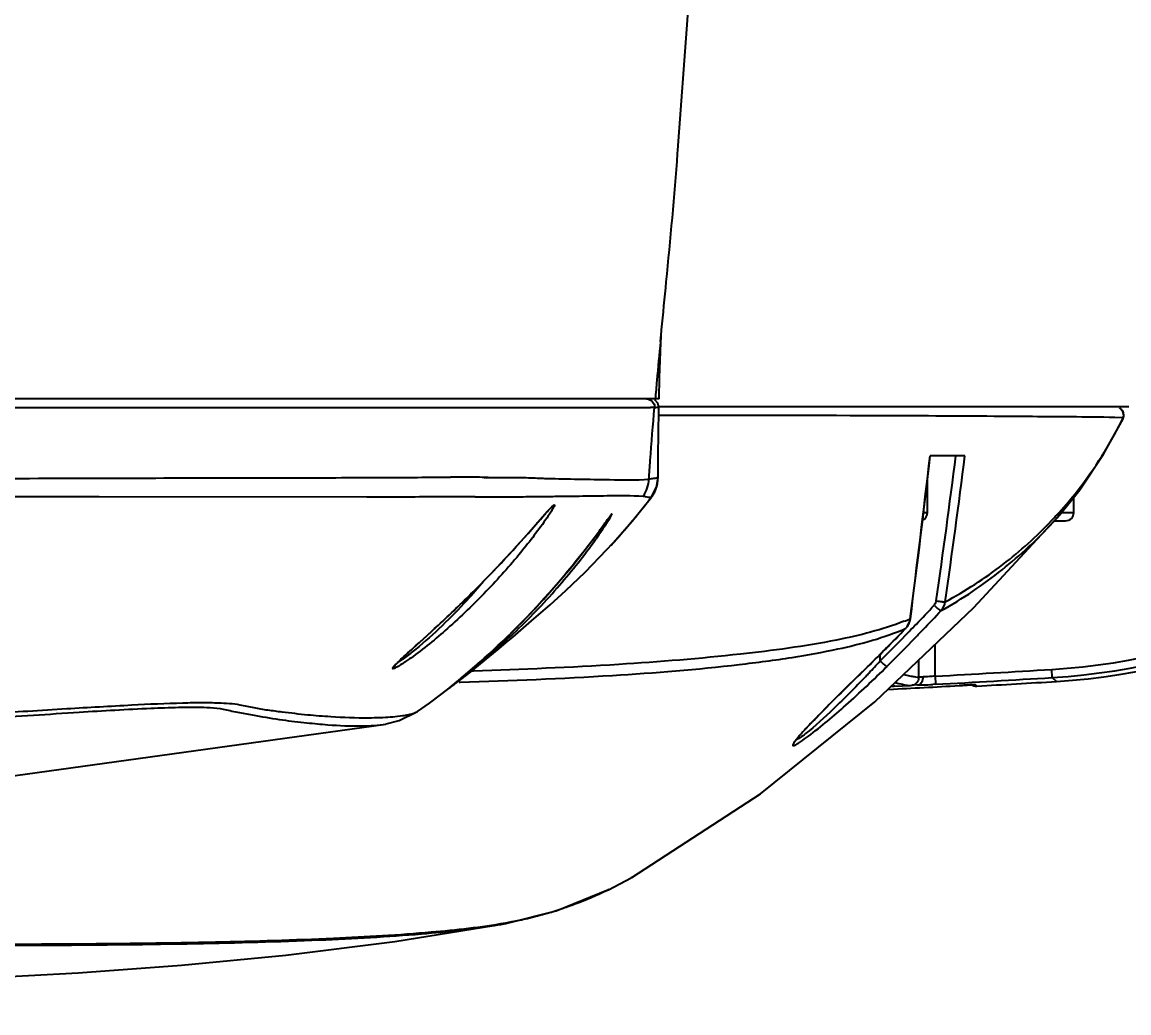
# Model space of a CAD drawing. Header units: millimetres. Extents: x 5828 to 6704, y 123 to 421.
# Drawn here: x 6581.858 to 6585.261, y 229.637 to 232.684 of the extents above; entities that cross this region are included whole.
import ezdxf

# ---------------------------------------------------------------- set-up
doc = ezdxf.new("R2010")
doc.units = ezdxf.units.MM
for name, color, linetype in [('外形图', 7, 'Continuous'), ('尺寸标注', 7, 'Continuous'), ('运动范围', 7, 'Continuous')]:
    doc.layers.add(name, color=color, linetype=linetype)
doc.styles.add('微软雅黑', font='msyh.ttc', dxfattribs={"height": 1.5})
doc.dimstyles.new('尺寸标注_1_20比例', dxfattribs={"dimtxt": 1.5, "dimasz": 1.25, "dimexe": 0.5, "dimexo": 0.4, "dimgap": 0.5, "dimtad": 1, "dimdec": 1, "dimlfac": 20, "dimdsep": 46, "dimtxsty": '微软雅黑', "dimcen": 0.09, "dimadec": 0, "dimazin": 0, "dimtp": 0.01, "dimtm": 0.01, "dimtfac": 1, "dimtdec": 1, "dimtofl": 0, "dimtmove": 0, "dimatfit": 3, "dimfxl": 1, "dimtolj": 1, "dimarcsym": 0})

# ---------------------------------------------------------------- blocks, each defined once
blk = doc.blocks.new('*D1117')
at = {"layer": 'Defpoints', "color": 0}
for p in [(6580.2667, 236.2503), (6631.9232, 236.2503), (6532.269, 236.1435), (6624.6766, 228.4196), (6574.1823, 226.4549)]:
    blk.add_point(p, dxfattribs=at)
at = {"layer": '尺寸标注', "color": 0, "lineweight": -2}
blk.add_arc((6580.5787, 236.1952), 11.6528, 186.21047, 343.85092, dxfattribs=at)
at = {"layer": '尺寸标注', "color": 0}
for points in [[(6569.2023, 234.946), (6568.7862, 234.9232), (6568.9259, 236.1828)], [(6591.9747, 232.907), (6591.5688, 233.0013), (6592.0545, 234.1718)]]:
    blk.add_solid(points, dxfattribs=at)
at = {"layer": '尺寸标注', "color": 0, "insert": (6579.6801, 225.8605), "char_height": 1.5, "attachment_point": 5, "rotation": 355.0307, "style": '微软雅黑'}
blk.add_mtext('\\A1;+\\A1;170%%d', dxfattribs=at)

msp = doc.modelspace()

# ---------------------------------------------------------------- linework, layer by layer
at = {"layer": '外形图', "color": 7, "linetype": 'Continuous'}
for p, q in [((6583.8736, 232.2799), (6583.8743, 232.2904)), ((6583.821, 231.7018), (6583.8241, 231.7348)), ((6583.8241, 231.7348), (6583.8244, 231.7374)), ((6583.8241, 231.7311), (6583.8244, 231.7338)), ((6583.8167, 231.5253), (6583.8183, 231.5908)), ((6583.8164, 231.5253), (6577.1532, 231.5253)), ((6581.2738, 231.499), (6583.3557, 231.499)), ((6583.3464, 231.499), (6583.7438, 231.499)), ((6583.7253, 231.4991), (6583.788, 231.4991)), ((6583.788, 231.4991), (6583.7899, 231.499)), ((6583.788, 231.4991), (6583.79, 231.499)), ((6583.8147, 231.4099), (6583.8162, 231.4998)), ((6583.8155, 231.4998), (6583.8158, 231.4998)), ((6583.8155, 231.4998), (6583.8161, 231.4998)), ((6583.8161, 231.4998), (6583.8162, 231.4998)), ((6585.2612, 231.5003), (6583.8162, 231.5003)), ((6585.2442, 231.4674), (6585.2178, 231.4681)), ((6585.2426, 231.4645), (6585.2442, 231.4674)), ((6585.2428, 231.4645), (6585.2442, 231.4674)), ((6585.2432, 231.4642), (6585.2432, 231.4642)), ((6585.2441, 231.4674), (6585.2436, 231.4674)), ((6584.757, 231.3503), (6584.6497, 231.3503)), ((6583.2791, 231.2837), (6583.3187, 231.2836)), ((6583.3187, 231.2836), (6583.3225, 231.2836)), ((6583.8131, 231.2832), (6583.8136, 231.2831)), ((6584.6417, 231.1753), (6584.6417, 231.2742)), ((6580.2167, 231.2264), (6583.0794, 231.2241)), ((6582.9179, 231.2239), (6583.0667, 231.224)), ((6583.793, 231.2229), (6583.7931, 231.2229)), ((6583.793, 231.2229), (6583.7931, 231.2229)), ((6585.0917, 231.1753), (6585.0917, 231.2226)), ((6584.6301, 231.1753), (6584.6417, 231.1753)), ((6585.04, 231.1687), (6585.047, 231.1759)), ((6585.0403, 231.1686), (6585.047, 231.1759)), ((6585.0534, 231.1753), (6585.0917, 231.1753)), ((6583.6302, 231.1158), (6583.6602, 231.1564)), ((6583.6602, 231.1564), (6583.6639, 231.1614)), ((6585.0321, 231.1503), (6585.0667, 231.1503)), ((6585.0445, 231.1644), (6585.0464, 231.1666)), ((6583.6125, 231.0921), (6583.6302, 231.1158)), ((6583.6563, 231.0616), (6583.6738, 231.0806)), ((6583.3666, 230.7928), (6583.4241, 230.8423)), ((6584.5894, 230.8486), (6584.5887, 230.8488)), ((6583.0922, 230.7873), (6583.1313, 230.823)), ((6584.5754, 230.8197), (6584.5752, 230.8197)), ((6584.6657, 230.6725), (6584.6657, 230.7705)), ((6584.4966, 230.7195), (6584.4965, 230.7397)), ((6583.2329, 230.6869), (6583.2461, 230.6983)), ((6583.2461, 230.6983), (6583.2606, 230.711)), ((6583.2606, 230.711), (6583.2765, 230.7251)), ((6584.6157, 230.6691), (6584.6157, 230.723)), ((6583.1893, 230.6505), (6583.2009, 230.6601)), ((6583.2009, 230.6601), (6583.2103, 230.6679)), ((6583.2103, 230.6679), (6583.221, 230.6768)), ((6583.221, 230.6768), (6583.2329, 230.6869)), ((6583.2408, 230.689), (6583.2351, 230.6888)), ((6583.246, 230.6883), (6583.2403, 230.6881)), ((6584.4494, 230.6932), (6584.4491, 230.6931)), ((6584.6657, 230.6725), (6584.6671, 230.6475)), ((6585.0255, 230.6682), (6585.0239, 230.6931)), ((6585.0255, 230.6682), (6585.0385, 230.6563)), ((6583.1712, 230.6358), (6583.1746, 230.6385)), ((6583.1746, 230.6385), (6583.1893, 230.6505)), ((6583.1944, 230.6547), (6583.197, 230.6548)), ((6583.2023, 230.6536), (6583.2048, 230.6537)), ((6584.5381, 230.641), (6584.531, 230.6405)), ((6584.5412, 230.6412), (6584.5392, 230.6412)), ((6584.5412, 230.6412), (6584.5896, 230.6437)), ((6584.5421, 230.6531), (6584.5539, 230.6499)), ((6584.5451, 230.652), (6584.5486, 230.6512)), ((6584.5486, 230.6512), (6584.5539, 230.6499)), ((6584.5897, 230.6438), (6584.6007, 230.6462)), ((6584.6003, 230.6447), (6584.5938, 230.6443)), ((6584.5993, 230.6457), (6584.6006, 230.6462)), ((6584.6113, 230.6453), (6584.6003, 230.6447)), ((6584.6169, 230.6451), (6584.6113, 230.6449)), ((6584.6671, 230.6475), (6584.6588, 230.6471)), ((6584.7391, 230.6436), (6584.7497, 230.6442)), ((6584.7497, 230.6442), (6584.7639, 230.6449)), ((6584.7848, 230.6456), (6584.7854, 230.6456)), ((6584.7933, 230.6418), (6584.7892, 230.6456)), ((6584.3328, 230.5779), (6584.38, 230.625)), ((6583.0743, 230.5639), (6583.0743, 230.5639)), ((6582.9769, 230.5253), (6582.9775, 230.5254)), ((6583.7327, 230.0533), (6584.1284, 230.3108)), ((6583.6611, 230.0158), (6583.7312, 230.0524)), ((6583.7327, 230.0533), (6583.7312, 230.0524)), ((6583.6579, 230.0146), (6583.6636, 230.0172)), ((6583.658, 230.0145), (6583.6636, 230.0172)), ((6583.3444, 229.9139), (6583.3459, 229.9143)), ((6583.3444, 229.9139), (6583.3461, 229.9142)), ((6583.3455, 229.9119), (6583.3463, 229.9121))]:
    msp.add_line(p, q, dxfattribs=at)
for points in [[(6583.8748, 232.2903), (6583.9037, 232.6902), (6583.9477, 233.3321)], [(6583.8183, 231.5908), (6583.8208, 231.6694), (6583.8219, 231.6984), (6583.8227, 231.716), (6583.823, 231.7224)], [(6583.8162, 231.4995), (6583.8131, 231.5123), (6583.8038, 231.5219)], [(6585.2432, 231.4642), (6585.2457, 231.4735), (6585.243, 231.4867), (6585.2338, 231.4966)], [(6585.0464, 231.1666), (6585.1102, 231.2456), (6585.1836, 231.3551), (6585.2432, 231.4642)], [(6583.8136, 231.2838), (6583.8141, 231.3601), (6583.8147, 231.4099)], [(6583.7927, 231.2224), (6583.8089, 231.2532), (6583.8136, 231.2831)], [(6581.0156, 231.2256), (6582.0953, 231.2252), (6582.9179, 231.2239)], [(6583.6682, 231.0744), (6583.7335, 231.1489), (6583.7931, 231.2229)], [(6583.4171, 231.1151), (6583.4656, 231.1703), (6583.4739, 231.1795), (6583.4805, 231.1867), (6583.4852, 231.1915), (6583.4859, 231.1922)], [(6583.6639, 231.1614), (6583.6667, 231.165), (6583.6684, 231.1671), (6583.6685, 231.1672)], [(6584.1284, 230.3108), (6584.4796, 230.5939), (6584.7847, 230.8834), (6585.0447, 231.1642)], [(6583.1313, 230.823), (6583.1536, 230.8438), (6583.1778, 230.8665), (6583.204, 230.8916), (6583.2323, 230.9192), (6583.2627, 230.9495), (6583.2933, 230.9808), (6583.3192, 231.0078), (6583.3426, 231.0328), (6583.3641, 231.0561), (6583.3836, 231.0775), (6583.4012, 231.0972), (6583.4171, 231.1151)], [(6583.2765, 230.7251), (6583.2848, 230.7326), (6583.2934, 230.7404), (6583.3023, 230.7486), (6583.3115, 230.7571), (6583.3212, 230.7662), (6583.3315, 230.776), (6583.3425, 230.7866), (6583.3544, 230.798), (6583.3669, 230.8104), (6583.3802, 230.8237), (6583.3942, 230.8378), (6583.409, 230.8531), (6583.4252, 230.87), (6583.4426, 230.8886), (6583.4608, 230.9085), (6583.4804, 230.9304), (6583.5023, 230.9554), (6583.525, 230.9821), (6583.5448, 231.006), (6583.5613, 231.0264), (6583.576, 231.0448), (6583.5894, 231.062), (6583.6017, 231.0779), (6583.6125, 231.0921)], [(6583.4241, 230.8423), (6583.446, 230.8608), (6583.4822, 230.8922), (6583.5302, 230.9356), (6583.5889, 230.9919), (6583.6563, 231.0616)], [(6584.5754, 230.8197), (6584.5791, 230.824), (6584.5881, 230.842), (6584.5894, 230.8486)], [(6583.0355, 230.7357), (6583.0603, 230.7584), (6583.0922, 230.7873)], [(6583.2374, 230.6862), (6583.2675, 230.7103), (6583.2967, 230.7341), (6583.3234, 230.7562), (6583.3466, 230.7757), (6583.3666, 230.7928)], [(6583.0045, 230.7053), (6583.0045, 230.7053), (6583.007, 230.7081), (6583.0114, 230.7127), (6583.0176, 230.7189), (6583.0257, 230.7266), (6583.0355, 230.7357)], [(6583.0743, 230.5639), (6583.1103, 230.5898), (6583.1444, 230.6149), (6583.1756, 230.6383), (6583.2067, 230.6622), (6583.2374, 230.6862)], [(6584.38, 230.625), (6584.4382, 230.6822), (6584.4494, 230.6932)], [(6583.1704, 230.6352), (6583.1707, 230.6354), (6583.1712, 230.6358)], [(6584.7639, 230.6449), (6584.7751, 230.6454), (6584.7793, 230.6455), (6584.7826, 230.6456), (6584.7848, 230.6456)], [(6582.9775, 230.5254), (6583.0178, 230.5357), (6583.0743, 230.5639)], [(6584.2559, 230.4979), (6584.2669, 230.5099), (6584.28, 230.5238), (6584.2953, 230.5398), (6584.3129, 230.5578), (6584.3328, 230.5779)], [(6580.6289, 230.3068), (6581.8004, 230.3618), (6582.9769, 230.5253)], [(6583.3453, 229.9119), (6583.5002, 229.9511), (6583.6611, 230.0159)], [(6577.0126, 229.8602), (6577.3739, 229.808), (6577.7446, 229.7678), (6578.0948, 229.7405), (6578.4156, 229.7229), (6578.7132, 229.7118), (6579.0145, 229.7047), (6579.3236, 229.7012), (6579.6551, 229.7007), (6580.041, 229.7033), (6580.4547, 229.7084), (6580.8205, 229.7147), (6581.1443, 229.7222), (6581.4342, 229.7312), (6581.7237, 229.7432), (6582.0303, 229.7603), (6582.3485, 229.7838), (6582.6694, 229.8147), (6583.0041, 229.8566), (6583.3463, 229.9121)]]:
    msp.add_lwpolyline(points, dxfattribs=at)
for centre, radius, start, end in [((6584.9044, 232.6641), 1.9746, 273.4675, 358.9272), ((6584.9044, 232.6641), 1.9996, 273.4701, 358.9573), ((6584.9171, 232.6522), 1.9996, 273.484, 359.2731), ((6604.7703, 229.6995), 21.0448, 174.5402, 174.86881), ((6600.399, 230.093), 16.6559, 174.87237, 175.0682), ((6583.7794, 230.5223), 0.9768, 88.6356, 89.384), ((6585.2199, 231.4749), 0.0257, 31.6653, 45.1749), ((6585.221, 231.4753), 0.0246, 7.9906, 16.3686), ((6550.1208, 235.2971), 34.7538, 352.6462, 353.47905), ((6549.9365, 235.3315), 34.9416, 352.6288, 353.45752), ((6557.8237, 234.7553), 27.12, 351.83606, 352.78734), ((6557.9825, 234.7262), 26.9865, 351.85146, 352.81353), ((6583.1704, 213.0407), 18.2435, 89.84683, 89.9862), ((6583.155, 207.8377), 23.4465, 89.66732, 89.84318), ((6583.7131, 231.2834), 0.1, 338.998, 359.9071), ((6583.7127, 231.2836), 0.1005, 324.9436, 338.9623), ((6583.1261, 200.8666), 30.3575, 89.76383, 90.08796), ((6581.9996, 232.5994), 2.2605, 319.3818, 322.4841), ((6583.7135, 231.2831), 0.0995, 322.6423, 324.9255), ((6584.6167, 231.1753), 0.025, 295.6168, 0), ((6585.0667, 231.1753), 0.025, 270, 0), ((6585.6845, 229.207), 2.9628, 138.5149, 138.6579), ((6583.2316, 231.4224), 0.5078, 327.9801, 328.7599), ((6584.1474, 230.7953), 0.6065, 142.8291, 143.1377), ((6584.0072, 230.9015), 0.4306, 142.5748, 142.8225), ((6584.111, 232.025), 1.2637, 316.2209, 317.335), ((6584.1228, 231.9703), 1.2245, 317.6748, 318.8338), ((6579.752, 233.9956), 4.8305, 323.4037, 323.6312), ((6582.011, 232.5897), 2.2456, 317.7758, 319.3802), ((6579.8865, 235.3548), 6.5376, 316.23496, 316.93097), ((6579.8909, 235.3545), 6.561, 316.22593, 316.93076), ((6584.2577, 231.6432), 0.8606, 291.2532, 292.6155), ((6584.5385, 230.8543), 0.0505, 326.2054, 342.0802), ((6579.9419, 235.3018), 6.4609, 315.95117, 316.23437), ((6584.5379, 230.8545), 0.0512, 342.1295, 353.5871), ((6579.8862, 235.3651), 6.5305, 314.32328, 315.89058), ((6579.8866, 235.3647), 6.5301, 314.32512, 315.89247), ((6580.0707, 235.1766), 6.2813, 314.7991, 315.95582), ((6584.5392, 230.854), 0.0498, 316.4263, 326.1653), ((6579.9497, 235.2982), 6.4795, 315.92618, 316.2251), ((6580.0738, 235.1773), 6.3063, 314.80011, 315.9316), ((6585.1942, 228.3862), 3.1908, 132.3574, 132.5095), ((6583.259, 230.4636), 0.3515, 134.5158, 135.3001), ((6582.2836, 232.722), 2.9845, 316.8717, 317.8588), ((6582.3042, 232.7027), 2.9563, 316.6113, 316.8714), ((6584.5956, 230.6696), 0.033, 355.3727, 0.8873), ((6581.3917, 290.5453), 59.9623, 273.129991, 273.472776), ((6581.3917, 290.5453), 59.9873, 273.129991, 273.472858), ((6581.3917, 290.5453), 59.9952, 272.992317, 273.198483), ((6584.5913, 230.6682), 0.0239, 292.9454, 301.3364), ((6584.5276, 232.9692), 2.3258, 272.2012, 272.4624), ((6584.4778, 234.0647), 3.4225, 272.5065, 273.0305), ((6584.9045, 227.6804), 2.9678, 92.8258, 93.195), ((6584.8405, 228.9867), 1.66, 92.3495, 92.8432), ((6584.8171, 229.5531), 1.0931, 92.188, 92.3375), ((6584.7918, 230.6672), 0.0254, 241.9715, 253.7657), ((6584.7877, 230.6706), 0.0251, 264.7768, 273.2605), ((6581.3917, 290.5453), 60, 273.250011, 273.484699), ((6584.354, 230.3826), 0.1497, 142.6386, 143.0127), ((6584.5507, 230.2226), 0.4032, 139.2938, 139.9123), ((6583.1584, 231.0104), 1.1124, 286.4381, 289.051), ((6583.0753, 231.3864), 1.4991, 279.5852, 280.3798), ((6583.1777, 230.947), 1.0461, 282.943, 286.4112)]:
    msp.add_arc(centre, radius, start, end, dxfattribs=at)
for points, knots in [([(6583.8244, 231.7374), (6583.8291, 231.7866), (6583.8469, 231.9674), (6583.8644, 232.1481), (6583.8736, 232.28)], [0, 0, 0, 0, 0.272199, 1, 1, 1, 1]), ([(6583.7856, 231.2785), (6583.7868, 231.2977), (6583.792, 231.3711), (6583.798, 231.4446), (6583.8026, 231.4988)], [0, 0, 0, 0, 0.260545, 1, 1, 1, 1]), ([(6585.2178, 231.4681), (6585.173, 231.4689), (6585.0493, 231.47), (6584.8059, 231.4718), (6584.3843, 231.4741), (6584.0415, 231.4741), (6583.8184, 231.4742)], [0, 0, 0, 0, 0.096195, 0.265064, 0.521722, 1, 1, 1, 1]), ([(6585.047, 231.1759), (6585.0661, 231.197), (6585.1414, 231.286), (6585.2034, 231.3859), (6585.2428, 231.4645)], [0, 0, 0, 0, 0.245212, 1, 1, 1, 1]), ([(6580.116, 231.2785), (6580.4317, 231.2786), (6581.0382, 231.2782), (6581.7719, 231.2805), (6582.301, 231.282), (6582.6315, 231.2824), (6582.9057, 231.283), (6583.069, 231.284), (6583.1401, 231.2841)], [0, 0, 0, 0, 0.313206, 0.601617, 0.727905, 0.838039, 0.92948, 1, 1, 1, 1]), ([(6583.3225, 231.2836), (6583.3316, 231.2836), (6583.3579, 231.2835), (6583.3842, 231.2835), (6583.4014, 231.2831)], [0, 0, 0, 0, 0.346605, 1, 1, 1, 1]), ([(6583.4014, 231.2831), (6583.4194, 231.2827), (6583.4432, 231.2815), (6583.467, 231.2807), (6583.4729, 231.2805)], [0, 0, 0, 0, 0.755561, 1, 1, 1, 1]), ([(6583.4729, 231.2805), (6583.5368, 231.2788), (6583.6409, 231.2775), (6583.7454, 231.2751), (6583.7856, 231.2785)], [0, 0, 0, 0, 0.613126, 1, 1, 1, 1]), ([(6583.7856, 231.2785), (6583.7905, 231.2796), (6583.798, 231.2805), (6583.8072, 231.2819), (6583.8114, 231.2834), (6583.8131, 231.2832)], [0, 0, 0, 0, 0.536681, 0.811591, 1, 1, 1, 1]), ([(6583.2512, 231.2239), (6583.2553, 231.2239), (6583.27, 231.2238), (6583.2848, 231.2238), (6583.2954, 231.2238)], [0, 0, 0, 0, 0.280309, 1, 1, 1, 1]), ([(6583.2954, 231.2238), (6583.313, 231.2239), (6583.3438, 231.2246), (6583.3745, 231.2241), (6583.3876, 231.2243)], [0, 0, 0, 0, 0.57369, 1, 1, 1, 1]), ([(6583.3876, 231.2243), (6583.3913, 231.2243), (6583.4058, 231.2246), (6583.4202, 231.2251), (6583.4309, 231.2251)], [0, 0, 0, 0, 0.257838, 1, 1, 1, 1]), ([(6583.4309, 231.2251), (6583.4428, 231.2251), (6583.4706, 231.224), (6583.5116, 231.2267), (6583.5409, 231.2263), (6583.5541, 231.2263)], [0, 0, 0, 0, 0.288716, 0.677414, 1, 1, 1, 1]), ([(6583.5541, 231.2263), (6583.5597, 231.2263), (6583.5799, 231.2264), (6583.6001, 231.227), (6583.6147, 231.2273)], [0, 0, 0, 0, 0.278282, 1, 1, 1, 1]), ([(6583.6147, 231.2273), (6583.6287, 231.2275), (6583.6798, 231.2275), (6583.7309, 231.2284), (6583.768, 231.2262)], [0, 0, 0, 0, 0.273767, 1, 1, 1, 1]), ([(6583.768, 231.2262), (6583.7702, 231.2257), (6583.7783, 231.2243), (6583.7865, 231.2227), (6583.7926, 231.2227)], [0, 0, 0, 0, 0.26883, 1, 1, 1, 1]), ([(6583.7926, 231.2227), (6583.7927, 231.2228), (6583.7928, 231.2228), (6583.793, 231.2229), (6583.793, 231.2229)], [0, 0, 0, 0, 0.618355, 1, 1, 1, 1]), ([(6583.4649, 231.1696), (6583.4666, 231.1716), (6583.4727, 231.1784), (6583.4788, 231.1852), (6583.4833, 231.1899)], [0, 0, 0, 0, 0.286317, 1, 1, 1, 1]), ([(6583.4952, 231.1992), (6583.4952, 231.1976), (6583.4927, 231.1931), (6583.4884, 231.1848), (6583.481, 231.1732), (6583.4753, 231.1646), (6583.4721, 231.1598)], [0, 0, 0, 0, 0.106772, 0.318971, 0.622976, 1, 1, 1, 1]), ([(6583.4833, 231.1899), (6583.485, 231.1916), (6583.4882, 231.1947), (6583.4906, 231.1975), (6583.4951, 231.2003), (6583.4952, 231.1992)], [0, 0, 0, 0, 0.461375, 0.784829, 1, 1, 1, 1]), ([(6583.6653, 231.1632), (6583.667, 231.1655), (6583.668, 231.1664), (6583.6723, 231.1722), (6583.6724, 231.1714)], [0, 0, 0, 0, 0.769722, 1, 1, 1, 1]), ([(6583.6657, 231.1591), (6583.6674, 231.1619), (6583.6693, 231.166), (6583.6724, 231.17), (6583.6724, 231.1714)], [0, 0, 0, 0, 0.698384, 1, 1, 1, 1]), ([(6583.0444, 230.744), (6583.0757, 230.7725), (6583.1437, 230.8337), (6583.2779, 230.9618), (6583.3751, 231.0671), (6583.437, 231.1378)], [0, 0, 0, 0, 0.228095, 0.493428, 1, 1, 1, 1]), ([(6583.4721, 231.1598), (6583.447, 231.123), (6583.3873, 231.0453), (6583.2857, 230.9307), (6583.1724, 230.8221), (6583.0922, 230.7563), (6583.0528, 230.7281)], [0, 0, 0, 0, 0.221148, 0.485844, 0.759779, 1, 1, 1, 1]), ([(6583.437, 231.1378), (6583.439, 231.1401), (6583.4467, 231.1489), (6583.4543, 231.1576), (6583.46, 231.1641)], [0, 0, 0, 0, 0.264335, 1, 1, 1, 1]), ([(6583.6416, 231.1312), (6583.6435, 231.1339), (6583.6504, 231.1432), (6583.6572, 231.1525), (6583.6622, 231.1591)], [0, 0, 0, 0, 0.287155, 1, 1, 1, 1]), ([(6583.6461, 231.1285), (6583.6476, 231.1308), (6583.653, 231.139), (6583.6584, 231.1472), (6583.6621, 231.1532)], [0, 0, 0, 0, 0.277585, 1, 1, 1, 1]), ([(6584.684, 230.874), (6584.7499, 230.9103), (6584.872, 230.993), (6584.9801, 231.093), (6585.0282, 231.1457)], [0, 0, 0, 0, 0.513461, 1, 1, 1, 1]), ([(6584.6966, 230.9012), (6584.7275, 230.918), (6584.7885, 230.9535), (6584.9007, 231.0334), (6584.9771, 231.1023), (6585.0235, 231.1507)], [0, 0, 0, 0, 0.255888, 0.512517, 1, 1, 1, 1]), ([(6583.1785, 230.6417), (6583.2576, 230.7058), (6583.4197, 230.8535), (6583.5604, 231.0219), (6583.6302, 231.1158)], [0, 0, 0, 0, 0.46546, 1, 1, 1, 1]), ([(6583.6146, 231.0833), (6583.6175, 231.0873), (6583.6282, 231.1022), (6583.6387, 231.1173), (6583.6461, 231.1285)], [0, 0, 0, 0, 0.267528, 1, 1, 1, 1]), ([(6583.1692, 230.6341), (6583.169, 230.6337), (6583.1721, 230.6365), (6583.1741, 230.6375), (6583.1807, 230.6428), (6583.1919, 230.6513), (6583.2109, 230.6664), (6583.2371, 230.6874), (6583.2674, 230.7126), (6583.3123, 230.7513), (6583.3703, 230.8042), (6583.4385, 230.872), (6583.5224, 230.9635), (6583.5799, 231.0351), (6583.6146, 231.0833)], [0, 0, 0, 0, 0.002242, 0.009251, 0.02077, 0.036499, 0.078929, 0.133178, 0.196091, 0.265061, 0.413359, 0.566895, 0.719181, 1, 1, 1, 1]), ([(6583.2769, 230.9637), (6583.2601, 230.9439), (6583.1951, 230.8703), (6583.1245, 230.8013), (6583.0685, 230.7555)], [0, 0, 0, 0, 0.263804, 1, 1, 1, 1]), ([(6584.6689, 230.904), (6584.6748, 230.9032), (6584.684, 230.9023), (6584.6933, 230.9007), (6584.6966, 230.9012)], [0, 0, 0, 0, 0.642562, 1, 1, 1, 1]), ([(6584.6624, 230.8904), (6584.6649, 230.8881), (6584.6693, 230.8841), (6584.6756, 230.8788), (6584.68, 230.8759), (6584.6828, 230.8738), (6584.6838, 230.8741)], [0, 0, 0, 0, 0.376143, 0.671725, 0.886616, 1, 1, 1, 1]), ([(6584.5696, 230.8412), (6584.5027, 230.8151), (6584.3355, 230.7734), (6584.0416, 230.7346), (6583.669, 230.7041), (6583.395, 230.693), (6583.246, 230.6883)], [0, 0, 0, 0, 0.161326, 0.3844, 0.665525, 1, 1, 1, 1]), ([(6583.2048, 230.6537), (6583.361, 230.6586), (6583.6476, 230.6706), (6583.9882, 230.6975), (6584.2193, 230.7281), (6584.3915, 230.7588), (6584.5086, 230.7907), (6584.5752, 230.8197)], [0, 0, 0, 0, 0.338437, 0.62086, 0.739556, 0.842737, 1, 1, 1, 1]), ([(6583.0528, 230.7281), (6583.0487, 230.7251), (6583.0349, 230.7155), (6583.0208, 230.7061), (6583.0106, 230.7003)], [0, 0, 0, 0, 0.305867, 1, 1, 1, 1]), ([(6583.0126, 230.7142), (6583.0144, 230.716), (6583.0228, 230.7241), (6583.0314, 230.7321), (6583.0381, 230.7383)], [0, 0, 0, 0, 0.215069, 1, 1, 1, 1]), ([(6583.0685, 230.7555), (6583.0581, 230.7471), (6583.0408, 230.7335), (6583.0227, 230.7207), (6583.0152, 230.7165)], [0, 0, 0, 0, 0.606611, 1, 1, 1, 1]), ([(6582.9972, 230.696), (6582.9973, 230.6971), (6582.9992, 230.6999), (6583.0011, 230.7022), (6583.0025, 230.7038)], [0, 0, 0, 0, 0.346867, 1, 1, 1, 1]), ([(6583.0106, 230.7003), (6583.0087, 230.6993), (6583.0051, 230.6975), (6583.0018, 230.6956), (6582.9972, 230.6949), (6582.9972, 230.696)], [0, 0, 0, 0, 0.452839, 0.766424, 1, 1, 1, 1]), ([(6583.0025, 230.7038), (6583.003, 230.7043), (6583.0051, 230.7067), (6583.0074, 230.709), (6583.0092, 230.7108)], [0, 0, 0, 0, 0.219403, 1, 1, 1, 1]), ([(6584.2758, 230.4879), (6584.3158, 230.5178), (6584.398, 230.5877), (6584.4764, 230.6617), (6584.5176, 230.7023)], [0, 0, 0, 0, 0.463223, 1, 1, 1, 1]), ([(6584.4966, 230.7195), (6584.499, 230.7171), (6584.5033, 230.7129), (6584.5094, 230.7074), (6584.5137, 230.7044), (6584.5164, 230.7023), (6584.5174, 230.7025)], [0, 0, 0, 0, 0.377395, 0.672856, 0.887294, 1, 1, 1, 1]), ([(6584.4492, 230.693), (6584.4102, 230.6547), (6584.3541, 230.5997), (6584.2862, 230.5305), (6584.2571, 230.4997), (6584.245, 230.4856)], [0, 0, 0, 0, 0.564016, 0.808892, 1, 1, 1, 1]), ([(6584.4526, 230.6719), (6584.4202, 230.6376), (6584.36, 230.5772), (6584.297, 230.5193), (6584.267, 230.4958)], [0, 0, 0, 0, 0.553043, 1, 1, 1, 1]), ([(6584.6157, 230.6692), (6584.6142, 230.6686), (6584.6092, 230.6688), (6584.6001, 230.67), (6584.5866, 230.6728), (6584.5763, 230.6752), (6584.5704, 230.6767)], [0, 0, 0, 0, 0.108304, 0.309401, 0.606358, 1, 1, 1, 1]), ([(6584.6285, 230.6701), (6584.6254, 230.6698), (6584.6213, 230.67), (6584.6172, 230.6691), (6584.616, 230.6693), (6584.6157, 230.6691)], [0, 0, 0, 0, 0.737353, 0.932002, 1, 1, 1, 1]), ([(6584.6657, 230.6725), (6584.6622, 230.6722), (6584.6499, 230.6712), (6584.6375, 230.6704), (6584.6285, 230.6701)], [0, 0, 0, 0, 0.279806, 1, 1, 1, 1]), ([(6583.1692, 230.6341), (6583.1691, 230.6344), (6583.1705, 230.6349), (6583.1717, 230.6365), (6583.175, 230.6388), (6583.1772, 230.6407), (6583.1785, 230.6417)], [0, 0, 0, 0, 0.066315, 0.258469, 0.571406, 1, 1, 1, 1]), ([(6584.5392, 230.6412), (6584.5388, 230.6412), (6584.537, 230.6413), (6584.5352, 230.6415), (6584.5338, 230.6416)], [0, 0, 0, 0, 0.21728, 1, 1, 1, 1]), ([(6584.5539, 230.6499), (6584.5614, 230.6481), (6584.5732, 230.6456), (6584.5853, 230.6435), (6584.5896, 230.6438)], [0, 0, 0, 0, 0.639985, 1, 1, 1, 1]), ([(6584.7836, 230.6456), (6584.783, 230.6456), (6584.7803, 230.6456), (6584.7775, 230.6455), (6584.7753, 230.6454)], [0, 0, 0, 0, 0.211077, 1, 1, 1, 1]), ([(6584.7892, 230.6456), (6584.7887, 230.6458), (6584.7867, 230.6456), (6584.7849, 230.6457), (6584.7836, 230.6456)], [0, 0, 0, 0, 0.282949, 1, 1, 1, 1]), ([(6581.7517, 230.5434), (6581.8456, 230.5495), (6582.0129, 230.5607), (6582.2086, 230.5725), (6582.333, 230.5769), (6582.4105, 230.5778), (6582.4601, 230.5746), (6582.4863, 230.569)], [0, 0, 0, 0, 0.383506, 0.6835, 0.799066, 0.890742, 1, 1, 1, 1]), ([(6582.9235, 230.5436), (6582.8846, 230.5431), (6582.8221, 230.5459), (6582.7334, 230.5527), (6582.6692, 230.5605), (6582.6141, 230.5672), (6582.571, 230.5744), (6582.5211, 230.5863), (6582.4678, 230.5898), (6582.4091, 230.5906), (6582.3202, 230.589), (6582.1811, 230.5826), (6581.9824, 230.571), (6581.836, 230.5618), (6581.7562, 230.5569)], [0, 0, 0, 0, 0.099659, 0.160141, 0.227811, 0.265375, 0.302177, 0.339588, 0.396724, 0.438388, 0.490204, 0.624179, 0.795276, 1, 1, 1, 1]), ([(6582.4863, 230.569), (6582.5015, 230.5657), (6582.5316, 230.559), (6582.5891, 230.5493), (6582.6561, 230.5376), (6582.73, 230.5293), (6582.8115, 230.5213), (6582.8927, 230.5182), (6582.9527, 230.5208), (6582.9769, 230.5253)], [0, 0, 0, 0, 0.094275, 0.187081, 0.353896, 0.506639, 0.638107, 0.85051, 1, 1, 1, 1]), ([(6583.0742, 230.5639), (6583.0725, 230.5627), (6583.063, 230.5572), (6583.0521, 230.5547), (6583.0434, 230.553)], [0, 0, 0, 0, 0.190914, 1, 1, 1, 1]), ([(6582.9674, 230.5447), (6582.964, 230.5446), (6582.9493, 230.544), (6582.9347, 230.5437), (6582.9235, 230.5436)], [0, 0, 0, 0, 0.234923, 1, 1, 1, 1]), ([(6583.0434, 230.553), (6583.0382, 230.5519), (6583.0131, 230.5475), (6582.9876, 230.5457), (6582.9674, 230.5447)], [0, 0, 0, 0, 0.209065, 1, 1, 1, 1]), ([(6584.267, 230.4958), (6584.2612, 230.4912), (6584.2533, 230.4852), (6584.2436, 230.4793), (6584.24, 230.4776), (6584.2385, 230.4773)], [0, 0, 0, 0, 0.652567, 0.866957, 1, 1, 1, 1]), ([(6584.2345, 230.4727), (6584.2332, 230.471), (6584.231, 230.468), (6584.2288, 230.464), (6584.2273, 230.4613), (6584.2282, 230.4588), (6584.2312, 230.4592), (6584.2368, 230.4614), (6584.2418, 230.4644), (6584.2455, 230.4667)], [0, 0, 0, 0, 0.183766, 0.317599, 0.401048, 0.446952, 0.50897, 0.620402, 1, 1, 1, 1]), ([(6584.2422, 230.4823), (6584.2415, 230.4815), (6584.2391, 230.4786), (6584.2367, 230.4756), (6584.235, 230.4734)], [0, 0, 0, 0, 0.27241, 1, 1, 1, 1]), ([(6584.2455, 230.4667), (6584.2477, 230.4681), (6584.258, 230.4748), (6584.268, 230.4821), (6584.2758, 230.4879)], [0, 0, 0, 0, 0.207198, 1, 1, 1, 1]), ([(6583.5215, 229.959), (6583.5336, 229.9631), (6583.5798, 229.9798), (6583.6252, 229.9989), (6583.658, 230.0145)], [0, 0, 0, 0, 0.260258, 1, 1, 1, 1]), ([(6577.049, 229.8601), (6577.1027, 229.8558), (6577.2357, 229.8515), (6577.4714, 229.8489), (6577.7771, 229.8482), (6578.3009, 229.848), (6579.0606, 229.848), (6580.043, 229.8473), (6580.8934, 229.847), (6581.5595, 229.8474), (6582.0188, 229.8488), (6582.4339, 229.8537), (6582.795, 229.8641), (6583.0927, 229.8816), (6583.2689, 229.9008), (6583.3444, 229.9139)], [0, 0, 0, 0, 0.02562, 0.063364, 0.112304, 0.171226, 0.312867, 0.474171, 0.639182, 0.717946, 0.79146, 0.857956, 0.915712, 0.96351, 1, 1, 1, 1]), ([(6583.3461, 229.9142), (6583.3519, 229.9153), (6583.374, 229.9193), (6583.3959, 229.9238), (6583.412, 229.9275)], [0, 0, 0, 0, 0.264917, 1, 1, 1, 1]), ([(6577.0126, 229.8601), (6577.0296, 229.8574), (6577.0708, 229.8533), (6577.1809, 229.8472), (6577.3687, 229.844), (6577.6504, 229.8428), (6578.0018, 229.8428), (6578.4133, 229.843), (6579.0496, 229.8436), (6579.9039, 229.8435), (6580.7746, 229.843), (6581.463, 229.8435), (6581.9407, 229.8446), (6582.3736, 229.8488), (6582.7507, 229.8586), (6583.0618, 229.8758), (6583.246, 229.895), (6583.3249, 229.9083)], [0, 0, 0, 0, 0.00816, 0.019649, 0.052374, 0.09738, 0.153492, 0.219258, 0.292877, 0.455789, 0.625069, 0.706513, 0.782809, 0.85199, 0.912175, 0.96198, 1, 1, 1, 1])]:
    msp.add_open_spline(points, degree=3, knots=knots, dxfattribs=at)
for points in [[(6583.7777, 231.5253), (6583.7862, 231.5253), (6583.7957, 231.5197), (6583.7997, 231.5121)], [(6583.7997, 231.5121), (6583.8018, 231.5081), (6583.8029, 231.5033), (6583.8026, 231.4988)], [(6583.8026, 231.4988), (6583.8054, 231.4985), (6583.8082, 231.4993), (6583.811, 231.4995)], [(6583.811, 231.4995), (6583.8125, 231.4997), (6583.814, 231.4998), (6583.8155, 231.4998)], [(6585.2381, 231.4931), (6585.2364, 231.4948), (6585.2344, 231.4962), (6585.2324, 231.4973)], [(6585.2445, 231.4822), (6585.2439, 231.4844), (6585.243, 231.4865), (6585.2418, 231.4884)], [(6585.2442, 231.4674), (6585.2454, 231.471), (6585.2458, 231.475), (6585.2453, 231.4787)], [(6585.2432, 231.4642), (6585.2437, 231.4652), (6585.2441, 231.4663), (6585.2442, 231.4674)], [(6583.1401, 231.2841), (6583.1516, 231.2841), (6583.1632, 231.2842), (6583.1748, 231.2841)], [(6583.768, 231.2262), (6583.7784, 231.2413), (6583.7848, 231.2601), (6583.7856, 231.2785)], [(6583.4952, 231.1992), (6583.4927, 231.1959), (6583.4893, 231.1932), (6583.4855, 231.1915)], [(6584.6689, 230.904), (6584.6682, 230.8991), (6584.6658, 230.8941), (6584.6624, 230.8904)], [(6584.6838, 230.8741), (6584.6906, 230.8814), (6584.6952, 230.8913), (6584.6966, 230.9012)], [(6582.9972, 230.696), (6583.0009, 230.6989), (6583.0039, 230.7029), (6583.0055, 230.7072)], [(6584.6124, 230.6567), (6584.6146, 230.6604), (6584.6157, 230.6649), (6584.6157, 230.6691)], [(6584.6264, 230.6579), (6584.6275, 230.6608), (6584.6282, 230.6638), (6584.6284, 230.6669)], [(6584.6038, 230.6478), (6584.6073, 230.65), (6584.6104, 230.6531), (6584.6124, 230.6567)], [(6584.6113, 230.6451), (6584.6145, 230.6453), (6584.6177, 230.6468), (6584.6201, 230.6488)], [(6584.6201, 230.6488), (6584.6229, 230.6512), (6584.625, 230.6545), (6584.6264, 230.6579)], [(6584.7847, 230.6428), (6584.7874, 230.642), (6584.7904, 230.6417), (6584.7933, 230.6418)]]:
    msp.add_open_spline(points, degree=3, dxfattribs=at)
at = {"layer": '运动范围'}
msp.add_arc((6580.2667, 236.2503), 45.095, 10, 350, dxfattribs=at)

# ---------------------------------------------------------------- dimensions: what is measured, and where the dimension line sits
at = {"layer": '尺寸标注'}
dim = msp.add_angular_dim_2l(base=(6574.1823, 226.4549), line1=((6532.269, 236.1435), (6631.9232, 236.2503)), line2=((6624.6766, 228.4196), (6580.2667, 236.2503)), text='\\A1;+<>', dimstyle='尺寸标注_1_20比例', override={"dimtxsty": '微软雅黑'}, dxfattribs=at)
dim.commit()
dim.dimension.update_dxf_attribs({"geometry": '*D1117', "text_midpoint": (6579.6801, 225.8605)})

doc.saveas('drawing.dxf')
